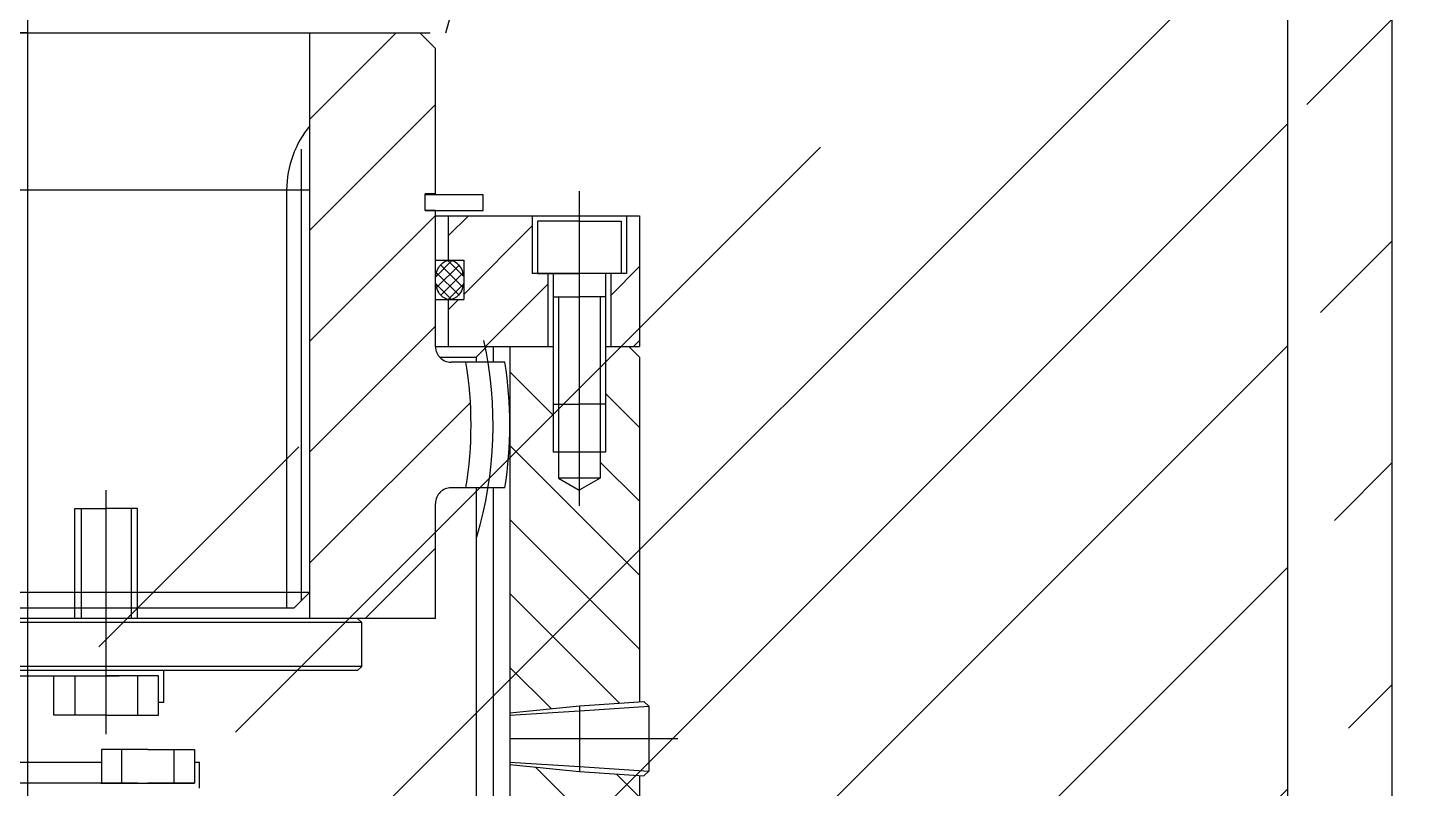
# Model space of a CAD drawing. Header units: millimetres. Extents: x 0 to 14700, y -398 to 10395.
# Drawn here: x 8680.5 to 8945.8, y 5684.3 to 5829.8 of the extents above; entities that cross this region are included whole.
import ezdxf

# ---------------------------------------------------------------- set-up
doc = ezdxf.new("R2010")
doc.units = ezdxf.units.MM
doc.header["$LTSCALE"] = 350
doc.linetypes.add('K', pattern=[2.5, 1.25, -0.25, 0.25, -0.25, 0.25, -0.25])
doc.layers.add('01', color=7, linetype='Continuous')
doc.layers.add('07', color=6, linetype='K')

# ---------------------------------------------------------------- blocks, each defined once
blk = doc.blocks.new('ererw')
at = {"layer": '07', "linetype": 'K', "ltscale": 1.5}
h = blk.add_hatch(dxfattribs=at)
h.set_pattern_fill('_USER', color=6, scale=30, angle=45, style=0, pattern_type=0)
h.set_pattern_definition([(45, (7418.683, 3841.908), (-21.2132, 21.2132), [])])
h.paths.add_polyline_path([(9749.23, 5292.4), (9776.73, 5292.4), (9776.73, 5298.4), (9899.23, 5298.4), (9899.23, 5258.4), (9749.23, 5258.4)])
h.paths.add_polyline_path([(9714.23, 4958.4), (9866.31, 4958.4), (9866.31, 4918.4), (9714.23, 4918.4)])
h.paths.add_polyline_path([(9248.23, 4958.4), (9384.23, 4958.4), (9384.23, 4918.4), (9248.23, 4918.4)])
h.paths.add_polyline_path([(9196.73, 4958.4), (9215.23, 4958.4), (9215.23, 4918.4), (9196.73, 4918.4)])
h.paths.add_polyline_path([(9178.23, 5298.4), (9178.23, 5258.4), (9349.23, 5258.4), (9349.23, 5292.4), (9321.73, 5292.4), (9321.73, 5298.4)])
edge = h.paths.add_edge_path()
edge.add_line((9790.23, 4958.4), (9790.23, 5258.4))
edge.add_line((9810.23, 4958.4), (9810.23, 5258.4))
edge.add_line((9288.23, 4958.4), (9288.23, 5258.4))
edge.add_line((9308.23, 4958.4), (9308.23, 5258.4))
h = blk.add_hatch(dxfattribs=at)
h.set_pattern_fill('_USER', color=6, scale=10, angle=315, style=0, pattern_type=0)
h.set_pattern_definition([(315, (6175.094, 1644.133), (7.071068, 7.071068), [])])
h.paths.add_polyline_path([(9654.73, 5129.92), (9650.73, 5132.23), (9650.73, 5137.23), (9649.73, 5137.23), (9649.73, 5157.4), (9641.43, 5157.4), (9641.43, 5087.33), (9654.78, 5088.7), (9666.23, 5089.48), (9666.23, 5155.4), (9664.23, 5157.4), (9659.73, 5157.4), (9659.73, 5137.23), (9658.73, 5137.23), (9658.73, 5132.23)])
edge = h.paths.add_edge_path()
edge.add_line((9666.23, 5075.32), (9654.78, 5076.09))
edge.add_line((9654.78, 5076.09), (9641.43, 5077.47))
edge.add_line((9641.43, 5077.47), (9641.43, 5015.4))
edge.add_line((9641.43, 5015.4), (9642.23, 5015.4))
edge.add_line((9642.23, 5015.4), (9644.73, 5015.4))
edge.add_line((9644.73, 5015.4), (9644.73, 5003.49))
edge.add_ellipse((9641.98, 5003.15), major_axis=(0, 3.75), ratio=0.736357, start_angle=264.8056, end_angle=275.1944, ccw=False)
edge.add_ellipse((9641.98, 5003.15), major_axis=(0, 3.75), ratio=0.736357, start_angle=275.1944, end_angle=624.8056)
edge.add_line((9644.73, 5002.81), (9644.73, 4990.4))
edge.add_line((9644.73, 4990.4), (9647.73, 4987.4))
edge.add_line((9647.73, 4987.4), (9664.23, 4987.4))
edge.add_line((9664.23, 4987.4), (9666.23, 4989.4))
edge.add_line((9666.23, 4989.4), (9666.23, 5075.32))
h.paths.add_polyline_path([(9457.03, 5157.4), (9448.73, 5157.4), (9448.73, 5146.4), (9448.73, 5137.23), (9447.73, 5137.23), (9447.73, 5132.23), (9443.73, 5129.92), (9439.73, 5132.23), (9439.73, 5137.23), (9438.73, 5137.23), (9438.73, 5157.4), (9434.23, 5157.4), (9432.23, 5155.4), (9432.23, 5089.48), (9443.68, 5088.7), (9457.03, 5087.33)])
edge = h.paths.add_edge_path()
edge.add_line((9443.68, 5076.09), (9432.23, 5075.32))
edge.add_line((9432.23, 5075.32), (9432.23, 4989.4))
edge.add_line((9432.23, 4989.4), (9434.23, 4987.4))
edge.add_line((9434.23, 4987.4), (9450.73, 4987.4))
edge.add_line((9450.73, 4987.4), (9453.73, 4990.4))
edge.add_line((9453.73, 4990.4), (9453.73, 5002.81))
edge.add_ellipse((9456.48, 5003.15), major_axis=(0, 3.75), ratio=0.736357, start_angle=84.8056, end_angle=95.1944, ccw=False)
edge.add_ellipse((9456.48, 5003.15), major_axis=(0, 3.75), ratio=0.736357, start_angle=-264.8056, end_angle=84.8056)
edge.add_line((9453.73, 5003.49), (9453.73, 5015.4))
edge.add_line((9453.73, 5015.4), (9457.03, 5015.4))
edge.add_line((9457.03, 5015.4), (9457.03, 5077.47))
edge.add_line((9457.03, 5077.47), (9443.68, 5076.09))
at = {"layer": '07', "color": 6, "linetype": 'K', "ltscale": 1.5}
for p, q in [((9549.23, 4855.62), (9549.23, 6745.99)), ((9629.23, 5217.4), (9642.23, 5265.16)), ((9790.23, 4958.4), (9790.23, 5258.4)), ((9810.23, 4958.4), (9810.23, 5258.4)), ((9549.23, 5217.4), (9469.23, 5217.4)), ((9474.23, 5217.4), (9624.23, 5217.4)), ((9549.23, 5217.4), (9626.23, 5217.4)), ((9603.2, 5105.4), (9603.2, 5217.4)), ((9603.2, 5200.89), (9619.71, 5217.4)), ((9624.23, 5217.4), (9627.23, 5214.4)), ((9627.23, 5186.6), (9627.23, 5214.4)), ((9603.2, 5179.68), (9627.23, 5203.7)), ((9601.62, 5108.81), (9601.62, 5195.19)), ((9495.25, 5187.4), (9603.2, 5187.4)), ((9598.76, 5107.4), (9598.76, 5187.4)), ((9625.23, 5183.4), (9625.23, 5186.6)), ((9627.23, 5186.6), (9625.23, 5186.6)), ((9636.33, 5186.4), (9625.23, 5186.4)), ((9625.23, 5183.4), (9625.23, 5186.4)), ((9636.33, 5183.4), (9636.33, 5186.4)), ((9654.73, 5187.12), (9654.73, 5151.33)), ((9603.2, 5158.46), (9627.23, 5182.49)), ((9625.23, 5183.4), (9636.33, 5183.4)), ((9627.23, 5183.4), (9625.23, 5183.4)), ((9627.23, 5157.4), (9627.23, 5183.4)), ((9627.23, 5182.4), (9666.23, 5182.4)), ((9629.73, 5178.62), (9633.51, 5182.4)), ((9629.73, 5173.9), (9629.73, 5182.4)), ((9645.73, 5182.4), (9645.73, 5171.4)), ((9654.73, 5184.55), (9654.73, 5143.46)), ((9663.73, 5182.4), (9663.73, 5171.4)), ((9666.23, 5182.4), (9666.23, 5157.4)), ((9632.63, 5167.38), (9645.73, 5180.48)), ((9654.73, 5181.4), (9646.73, 5181.4)), ((9646.73, 5181.4), (9646.73, 5171.4)), ((9654.73, 5181.4), (9662.73, 5181.4)), ((9662.73, 5181.4), (9662.73, 5171.4)), ((9627.23, 5173.9), (9632.63, 5173.9)), ((9627.26, 5170.75), (9630.36, 5173.85)), ((9627.42, 5171.53), (9631.67, 5167.28)), ((9627.44, 5168.68), (9631.72, 5172.96)), ((9628.18, 5173.01), (9632.44, 5168.76)), ((9629.58, 5173.87), (9632.58, 5170.86)), ((9632.63, 5173.9), (9632.63, 5166.4)), ((9660.73, 5167.19), (9666.23, 5172.69)), ((9627.28, 5169.43), (9630.28, 5166.43)), ((9628.23, 5167.23), (9632.46, 5171.45)), ((9629.67, 5166.42), (9632.56, 5169.31)), ((9636.79, 5157.4), (9648.73, 5169.34)), ((9663.73, 5171.4), (9645.73, 5171.4)), ((9646.73, 5171.4), (9654.73, 5171.4)), ((9648.73, 5171.4), (9648.73, 5157.4)), ((9649.73, 5171.4), (9649.73, 5146.4)), ((9662.73, 5171.4), (9654.73, 5171.4)), ((9659.73, 5171.4), (9659.73, 5146.4)), ((9660.73, 5171.4), (9660.73, 5157.4)), ((9627.23, 5166.4), (9632.63, 5166.4)), ((9629.73, 5164.48), (9631.65, 5166.4)), ((9629.73, 5157.4), (9629.73, 5166.4)), ((9649.73, 5166.9), (9654.73, 5166.9)), ((9650.73, 5166.9), (9650.73, 5146.4)), ((9659.73, 5166.9), (9654.73, 5166.9)), ((9658.73, 5166.9), (9658.73, 5146.4)), ((9603.2, 5137.25), (9627.23, 5161.28)), ((9654.73, 5160.23), (9654.73, 5126.92)), ((9665.07, 5157.4), (9666.23, 5158.55)), ((9627.23, 5157.4), (9649.73, 5157.4)), ((9627.23, 5157.4), (9643.23, 5157.4)), ((9637.03, 5157.4), (9635.03, 5155.4)), ((9638.23, 5157.4), (9638.23, 5154.4)), ((9641.43, 5157.4), (9641.43, 5015.4)), ((9649.73, 5157.4), (9649.73, 5137.23)), ((9650.73, 5157.4), (9650.73, 5132.23)), ((9658.73, 5157.4), (9658.73, 5132.23)), ((9659.73, 5157.4), (9659.73, 5137.23)), ((9659.73, 5157.4), (9664.23, 5157.4)), ((9659.73, 5157.4), (9666.23, 5157.4)), ((9664.23, 5157.4), (9666.23, 5155.4)), ((9627.99, 5155.4), (9635.03, 5155.4)), ((9640.51, 5154.4), (9630.23, 5154.4)), ((9635.03, 5155.4), (9635.03, 5154.4)), ((9666.23, 5155.4), (9666.23, 5089.48)), ((9603.2, 5116.04), (9633.9, 5146.73)), ((9649.73, 5146.4), (9654.73, 5146.4)), ((9659.73, 5146.4), (9654.73, 5146.4)), ((9659.73, 5137.23), (9649.73, 5137.23)), ((9650.73, 5132.23), (9654.73, 5129.92)), ((9658.73, 5132.23), (9650.73, 5132.23)), ((9658.73, 5132.23), (9654.73, 5129.92)), ((9564.23, 5083.26), (9564.23, 5129.95)), ((9640.51, 5130.4), (9630.23, 5130.4)), ((9635.03, 5130.4), (9635.03, 5042.4)), ((9638.23, 5130.4), (9638.23, 5042.4)), ((9627.23, 5105.4), (9627.23, 5127.4)), ((9558.23, 5105.4), (9558.23, 5126.4)), ((9558.23, 5126.4), (9564.23, 5126.4)), ((9559.43, 5126.4), (9559.43, 5105.4)), ((9570.23, 5126.4), (9564.23, 5126.4)), ((9569.03, 5126.4), (9569.03, 5105.4)), ((9570.23, 5105.4), (9570.23, 5126.4)), ((9613.78, 5105.4), (9627.23, 5118.85)), ((9495.25, 5110.4), (9603.2, 5110.4)), ((9603.2, 5110.4), (9600.2, 5107.4)), ((9603.2, 5110.4), (9600.2, 5107.4)), ((9627.23, 5105.4), (9471.23, 5105.4)), ((9498.25, 5107.4), (9600.2, 5107.4)), ((9612.32, 5105.4), (9613.12, 5104.6)), ((9613.12, 5104.6), (9486.12, 5104.6)), ((9613.12, 5096.2), (9613.12, 5104.6)), ((9613.12, 5096.2), (9486.12, 5096.2)), ((9612.32, 5095.4), (9486.92, 5095.4)), ((9575.24, 5089.4), (9575.24, 5095.4)), ((9613.12, 5096.2), (9612.32, 5095.4)), ((9524.24, 5094.4), (9566.73, 5094.4)), ((9554.21, 5086.9), (9554.21, 5094.4)), ((9558.23, 5094.4), (9558.23, 5086.9)), ((9574.24, 5094.4), (9564.23, 5094.4)), ((9570.23, 5094.4), (9570.23, 5086.9)), ((9574.24, 5086.9), (9574.24, 5094.4)), ((9574.24, 5089.4), (9575.24, 5089.4)), ((9654.78, 5088.7), (9667.06, 5089.53)), ((9667.06, 5089.53), (9668.06, 5088.6)), ((9564.23, 5086.9), (9554.21, 5086.9)), ((9564.23, 5086.9), (9574.24, 5086.9)), ((9641.43, 5087.33), (9654.78, 5088.7)), ((9641.43, 5086.88), (9654.78, 5087.7)), ((9654.78, 5088.7), (9654.78, 5076.09)), ((9654.78, 5087.7), (9668.06, 5088.6)), ((9668.06, 5088.6), (9668.06, 5076.19)), ((9641.53, 5082.4), (9673.58, 5082.4)), ((9563.34, 5080.3), (9563.34, 5073.9)), ((9572.23, 5080.3), (9563.34, 5080.3)), ((9567.23, 5073.9), (9567.23, 5080.3)), ((9572.23, 5080.3), (9581.11, 5080.3)), ((9577.23, 5073.9), (9577.23, 5080.3)), ((9581.11, 5080.3), (9581.11, 5073.9)), ((9543.11, 5077.9), (9563.34, 5077.9)), ((9581.11, 5077.9), (9582.11, 5077.9)), ((9582.11, 5072.9), (9582.11, 5077.9)), ((9641.43, 5077.92), (9654.78, 5077.09)), ((9641.43, 5077.47), (9654.78, 5076.09)), ((9654.78, 5077.09), (9668.06, 5076.2)), ((9654.78, 5076.09), (9667.06, 5075.26)), ((9667.06, 5075.26), (9668.06, 5076.19)), ((9570.23, 5073.9), (9543.23, 5073.9)), ((9563.23, 5073.9), (9581.11, 5073.9)), ((9563.34, 5073.9), (9572.23, 5073.9)), ((9581.11, 5073.9), (9572.23, 5073.9)), ((9666.23, 5075.32), (9666.23, 4989.4))]:
    blk.add_line(p, q, dxfattribs=at)
for centre, radius, start, end in [((9618.23, 5187.26), 19.48, 140.511, 179.5852), ((9562.23, 5142.4), 76, 343.6232, 12.2793), ((9630.23, 5157.4), 3, 180, 270), ((9562.23, 5142.4), 71.8, 350.379, 9.621), ((9562.23, 5142.4), 79.2, 351.2853, 8.7147), ((9630.23, 5127.4), 3, 90, 180)]:
    blk.add_arc(centre, radius, start, end, dxfattribs=at)
blk.add_ellipse((9629.93, 5170.15), major_axis=(0, 3.75), ratio=0.72, dxfattribs=at)

msp = doc.modelspace()

# ---------------------------------------------------------------- block references
at = {"layer": '01'}
msp.add_blockref('ererw', (-868.68, 611.41), dxfattribs=at)

doc.saveas('drawing.dxf')
